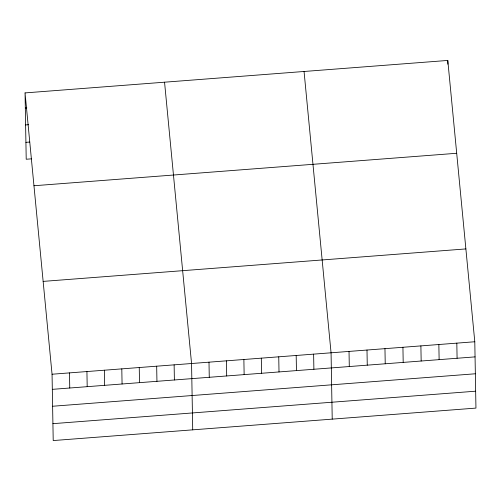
<?xml version="1.0" encoding="UTF-8"?>
<svg xmlns="http://www.w3.org/2000/svg" width="501" height="501" viewBox="0 0 501 501"><rect width="100%" height="100%" fill="white"/><g stroke="black" fill="none" stroke-linecap="round" stroke-linejoin="round"><path stroke-width="0.75" d="M25.05 92.91L447.788 60.439L474.791 341.757L475.95 408.09L53.212 440.561L52.054 374.228L25.05 92.91L26.209 159.243L31.513 158.836M25.313 108.034L26.829 107.915M25.607 124.931L28.645 124.699M25.914 142.34L29.703 142.052M33.962 185.746L456.699 153.275M43.142 281.393L465.88 248.922M52.054 374.228L474.791 341.757M52.317 389.352L475.054 356.881M52.611 406.248L475.349 373.777M52.918 423.664L475.656 391.193M304.057 71.48L331.061 352.798L332.219 419.13M164.553 82.195L191.557 363.513L192.716 429.845M456.824 343.141L457.087 358.259M447.788 60.439L447.856 64.222M438.857 344.519L439.127 359.643M420.89 345.897L421.159 361.021M402.929 347.281L403.192 362.405M384.962 348.658L385.225 363.782M366.995 350.036L367.258 365.16M349.028 351.42L349.291 366.544M313.626 354.138L313.889 369.262M296.185 355.478L296.448 370.602M278.75 356.818L279.013 371.942M261.309 358.159L261.572 373.283M243.874 359.499L244.137 374.616M226.433 360.833L226.696 375.957M208.998 362.173L209.261 377.297M174.123 364.853L174.386 379.977M156.681 366.193L156.945 381.317M139.247 367.534L139.51 382.658M121.806 368.874L122.069 383.998M104.371 370.214L104.634 385.332M86.93 371.548L87.193 386.672M69.495 372.888L69.758 388.012"/></g></svg>
